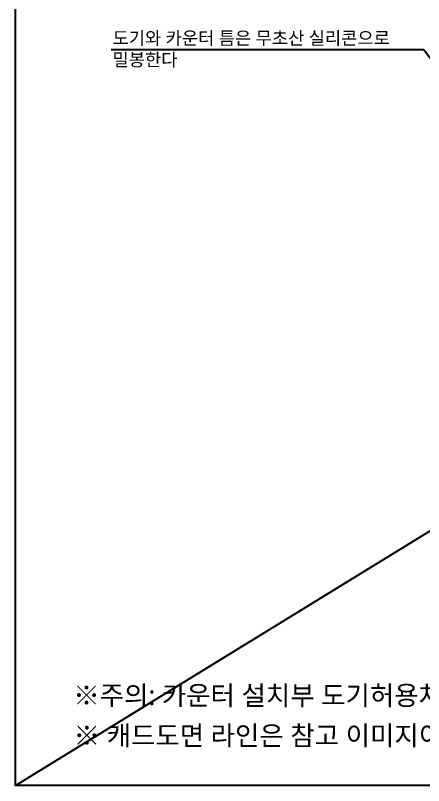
# Model space of a CAD drawing. Extents: x 572 to 8286, y -137 to 2100.
# Drawn here: x 572 to 1203, y -137 to 1052 of the extents above; entities that cross this region are included whole.
import ezdxf

# ---------------------------------------------------------------- set-up
doc = ezdxf.new("R2010")
doc.units = 0
doc.header["$LTSCALE"] = 50
doc.header["$MEASUREMENT"] = 0
doc.layers.get('0').update_dxf_attribs({"linetype": 'CONTINUOUS'})
doc.layers.add('3', color=3, linetype='CONTINUOUS')
doc.layers.add('SA-DOOR', color=4, linetype='CONTINUOUS')
doc.styles.add('GHS', font='romans', dxfattribs={"bigfont": 'ghs'})
doc.styles.get("Standard").update_dxf_attribs({"font": 'NanumGothic.ttf'})
doc.dimstyles.get("Standard").update_dxf_attribs({"dimtxt": 2.5, "dimasz": 2, "dimexe": 2, "dimexo": 1, "dimgap": 2, "dimtad": 1, "dimdec": 0, "dimlfac": 10, "dimrnd": 1, "dimzin": 0, "dimdsep": 46, "dimtxsty": 'Standard', "dimcen": 0, "dimclrd": 7, "dimclre": 7, "dimclrt": 2, "dimadec": 0, "dimazin": 0, "dimtfac": 1, "dimtdec": 0, "dimtofl": 0, "dimtmove": 0, "dimatfit": 3, "dimfxl": 0, "dimtolj": 1, "dimtzin": 0, "dimarcsym": 0})

msp = doc.modelspace()

# ---------------------------------------------------------------- linework, layer by layer
msp.add_line((571.83398, -137.42071), (4215.24041, 2100))
at = {"layer": 'SA-DOOR', "color": 7}
msp.add_lwpolyline([(571.83398, 2100), (4215.24041, 2100), (4215.24041, -137.42071), (571.83398, -137.42071)], close=True, dxfattribs=at)

# ---------------------------------------------------------------- texts
at = {"insert": (721.90194, 1027.09338), "char_height": 20, "attachment_point": 1, "style": 'GHS'}
msp.add_mtext_dynamic_manual_height_columns('{\\fNanumGothic|b0|i0|c129|p50;도기와 카운터 틈은 무초산 실리콘으로 \\P밀봉한다}', width=518.1591402, gutter_width=13.5, heights=[0], dxfattribs=at)
at = {"insert": (661.77508, -45.1917), "char_height": 30, "width": 1933.7305945, "attachment_point": 1, "style": 'GHS'}
msp.add_mtext('{\\fNanumGothic|b0|i0|c129|p50;※ 캐드도면 라인은 참고 이미지이므로 실물과 비교 시 직선이 아닐 수 있습니다.}', dxfattribs=at)
at = {"layer": '3', "color": 1, "insert": (661.25498, 16.88361), "char_height": 30, "attachment_point": 1, "style": 'GHS'}
msp.add_mtext_dynamic_manual_height_columns('{\\fNanumGothic|b0|i0|c129|p50;※주의: 카운터 설치부 도기허용차는 ±5%이므로 반드시 실측 확인 후 시공하십시오.}', width=3042.4010348, gutter_width=13.505, heights=[0], dxfattribs=at)

# ---------------------------------------------------------------- leaders
msp.add_leader([(1281.36527, 893.27474), (1202.7017, 998.72061), (719.61996, 998.72061)], dimstyle='Standard', override={"dimtxt": 20, "dimasz": 20, "dimexe": 20, "dimexo": 0, "dimgap": 10, "dimtad": 0, "dimdec": 4, "dimlfac": 1, "dimzin": 8, "dimclrd": 3, "dimclre": 3, "dimtdec": 4, "dimarcsym": 1})

doc.saveas('drawing.dxf')
